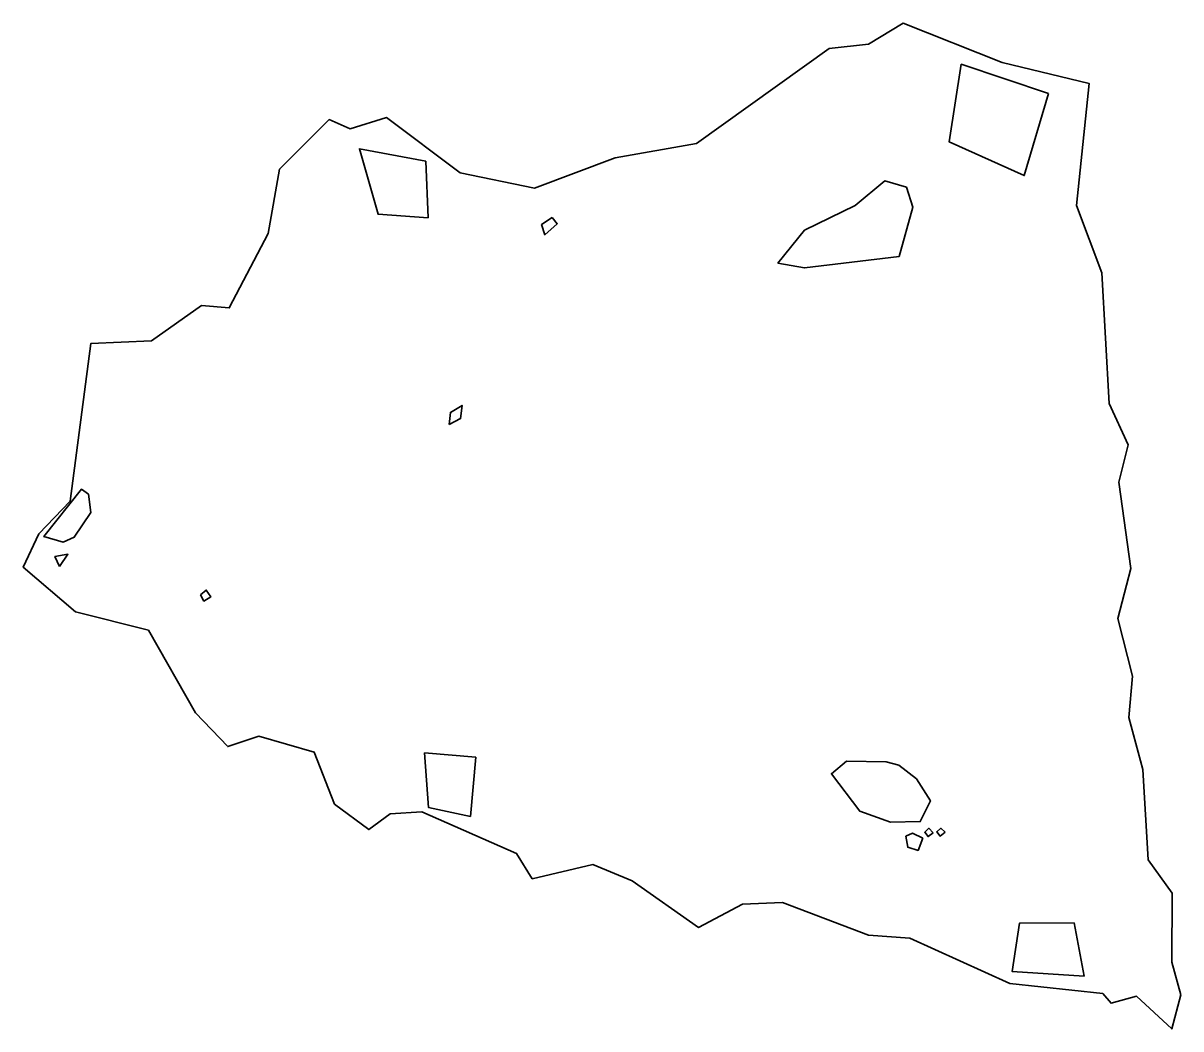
# Model space of a CAD drawing. Extents: x 0 to 9563, y -8310 to 0.
import ezdxf

# ---------------------------------------------------------------- set-up
doc = ezdxf.new("R2010")
doc.units = 0
doc.linetypes.add('Solid', pattern=[0])
for name, color, linetype in [('zone_0_q1', 7, 'Continuous'), ('zone_1_q1', 7, 'Continuous'), ('zone_2_q1', 7, 'Continuous'), ('zone_3_q1', 7, 'Continuous')]:
    doc.layers.add(name, color=color, linetype=linetype)

msp = doc.modelspace()

# ---------------------------------------------------------------- linework, layer by layer
at = {"color": 0, "linetype": 'Solid', "lineweight": 35}
for points in [[(1059, -2626), (1473, -2333), (1702, -2353), (2025, -1738), (2118, -1207), (2528, -797), (2701, -873), (3001, -781), (3611, -1238), (4224, -1363), (4889, -1114), (5561, -994), (6658, -209), (6984, -174), (7269, 0), (8087, -326), (8807, -499), (8701, -1506), (8911, -2064), (8972, -3144), (9129, -3484), (9051, -3794), (9149, -4505), (9043, -4920), (9165, -5395), (9132, -5737), (9248, -6166), (9294, -6914), (9492, -7189), (9488, -7760), (9563, -8030), (9488, -8310), (9198, -8041), (8987, -8099), (8918, -8017), (8150, -7936), (7324, -7561), (6984, -7535), (6273, -7265), (5941, -7280), (5580, -7472), (5030, -7086), (4705, -6952), (4206, -7070), (4076, -6861), (3294, -6517), (3032, -6533), (2856, -6664), (2572, -6453), (2405, -6025), (1946, -5892), (1690, -5978), (1425, -5700), (1035, -5015), (432, -4863), (0, -4495), (129, -4221), (388, -3951), (559, -2648), (1059, -2626)], [(6454, -1710), (6872, -1507), (7119, -1304), (7296, -1356), (7348, -1521), (7236, -1927), (6453, -2023), (6234, -1982), (6454, -1710)], [(4371, -1605), (4412, -1657), (4308, -1748), (4282, -1664), (4371, -1605)], [(3518, -3315), (3530, -3217), (3626, -3159), (3614, -3268), (3518, -3315)], [(541, -3892), (559, -4044), (422, -4248), (331, -4289), (172, -4243), (481, -3851), (541, -3892)], [(299, -4491), (262, -4408), (370, -4388), (299, -4491)], [(1466, -4723), (1512, -4685), (1549, -4741), (1493, -4775), (1466, -4723)], [(6800, -6097), (7129, -6103), (7233, -6130), (7379, -6245), (7494, -6425), (7411, -6597), (7166, -6603), (6911, -6511), (6677, -6202), (6800, -6097)], [(7433, -6734), (7393, -6835), (7307, -6809), (7292, -6718), (7346, -6694), (7433, -6734)], [(7516, -6689), (7475, -6721), (7447, -6685), (7481, -6653), (7516, -6689)], [(7615, -6685), (7574, -6717), (7546, -6682), (7581, -6652), (7615, -6685)]]:
    msp.add_lwpolyline(points, close=True, dxfattribs=at)
at = {"layer": 'zone_0_q1', "color": 40, "linetype": 'Solid', "lineweight": 35}
msp.add_lwpolyline([(8469, -580), (8269, -1260), (7649, -980), (7749, -340), (8469, -580)], close=True, dxfattribs=at)
at = {"layer": 'zone_1_q1', "color": 40, "linetype": 'Solid', "lineweight": 35}
msp.add_lwpolyline([(8683, -7434), (8764, -7874), (8171, -7837), (8230, -7437), (8683, -7434)], close=True, dxfattribs=at)
at = {"layer": 'zone_2_q1', "color": 40, "linetype": 'Solid', "lineweight": 35}
msp.add_lwpolyline([(3740, -6066), (3695, -6555), (3349, -6481), (3316, -6030), (3740, -6066)], close=True, dxfattribs=at)
at = {"layer": 'zone_3_q1', "color": 40, "linetype": 'Solid', "lineweight": 35}
msp.add_lwpolyline([(3345, -1609), (2932, -1579), (2777, -1038), (3325, -1141), (3345, -1609)], close=True, dxfattribs=at)

doc.saveas('drawing.dxf')
